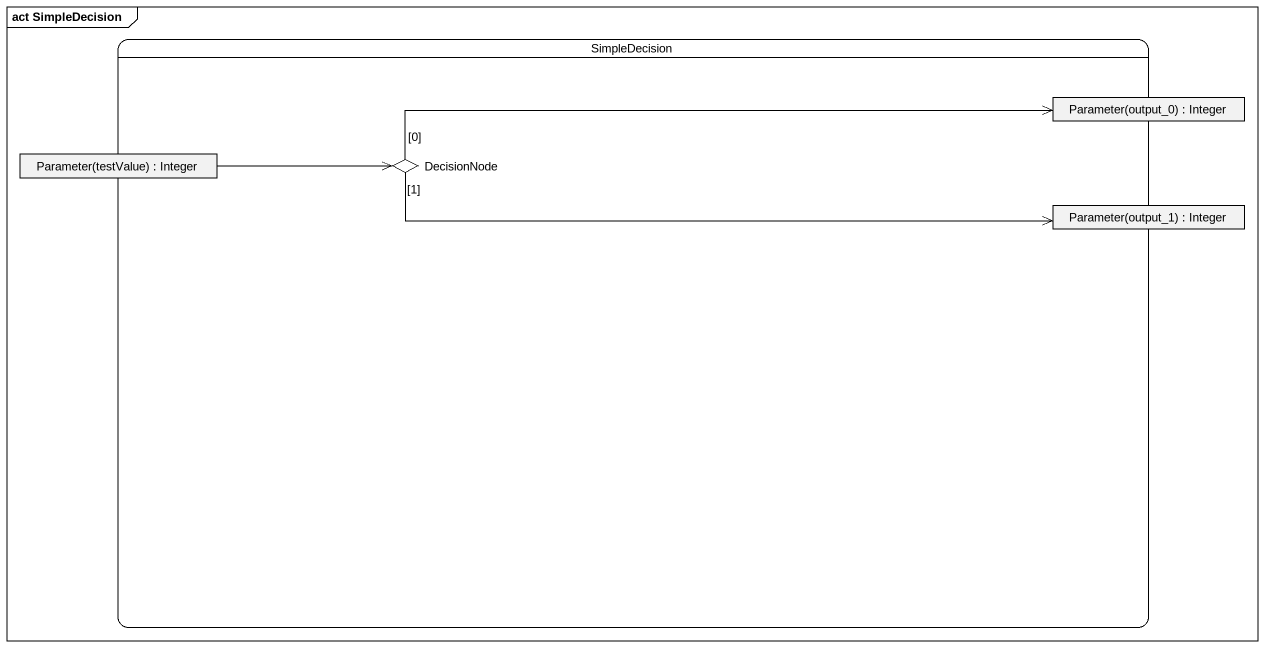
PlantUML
@startuml
mainframe act SimpleDecision
hide empty description
state SimpleDecision {
  state "Parameter(output_0) : Integer" as Parameter_output_0 <<object>>
  state "Parameter(testValue) : Integer" as Parameter_testValue <<object>>
  state DecisionNode <<choice>>
  state "Parameter(output_1) : Integer" as Parameter_output_1 <<object>>
}
Parameter_testValue -right-> DecisionNode
DecisionNode -right-> Parameter_output_0 : [0]
DecisionNode -right-> Parameter_output_1 : [1]
@enduml
